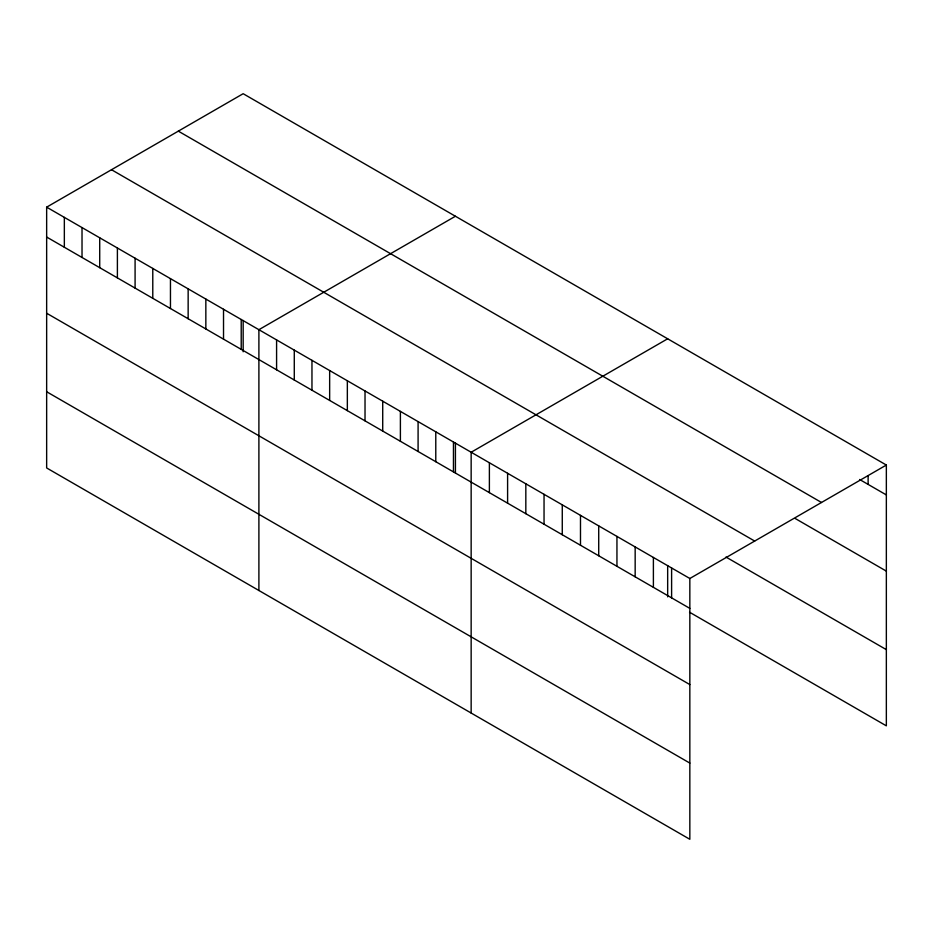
<?xml version="1.0" encoding="UTF-8"?>
<svg xmlns="http://www.w3.org/2000/svg" width="933" height="933" viewBox="0 0 933 933"><rect width="100%" height="100%" fill="white"/><g stroke="black" fill="none" stroke-linecap="round" stroke-linejoin="round"><path stroke-width="1.4" d="M46.65 207.161L689.837 578.495L689.837 839.292L46.65 467.958L46.65 207.161L243.163 93.708L886.35 465.042L886.35 725.839L689.534 612.211M455.421 216.246L258.896 329.699L258.896 590.496M667.666 338.784L471.153 452.248L471.153 713.045M689.837 578.495L886.35 465.042M859.62 479.492L886.35 494.922M178.32 131.145L821.495 502.479M795.231 518.515L886.35 571.124M111.505 169.724L754.68 541.058M725.979 557.048L886.35 649.636M46.65 237.04L689.837 608.386M46.65 313.243L689.837 684.577M46.65 391.755L689.837 763.089M868.122 475.865L868.122 484.402M671.608 567.975L671.608 597.855M667.666 565.561L667.666 596.863M653.392 557.456L653.392 587.335M635.163 546.936L635.163 576.816M616.946 536.417L616.946 566.296M598.718 525.897L598.718 555.776M580.489 515.378L580.489 545.257M562.272 504.846L562.272 534.726M544.044 494.327L544.044 524.206M525.827 483.807L525.827 513.686M507.599 473.288L507.599 503.167M489.382 462.768L489.382 492.647M455.421 443.023L455.421 472.961M453.461 442.032L453.461 471.911M435.781 431.816L435.781 461.707M418.089 421.611L418.089 451.49M400.397 411.395L400.397 441.274M382.717 401.19L382.717 431.069M365.025 390.974L365.025 420.853M347.344 380.757L347.344 410.637M329.652 370.553L329.652 400.432M311.96 360.336L311.96 390.216M294.28 350.132L294.28 380.011M276.588 339.915L276.588 369.795M243.163 320.486L243.163 351.776M241.215 319.494L241.215 349.374M223.523 309.278L223.523 339.157M205.843 299.061L205.843 328.952M188.151 288.857L188.151 318.736M170.459 278.64L170.459 308.52M152.779 268.436L152.779 298.315M135.087 258.219L135.087 288.099M117.395 248.003L117.395 277.882M99.714 237.798L99.714 267.678M82.022 227.582L82.022 257.461M64.342 217.377L64.342 247.257"/></g></svg>
